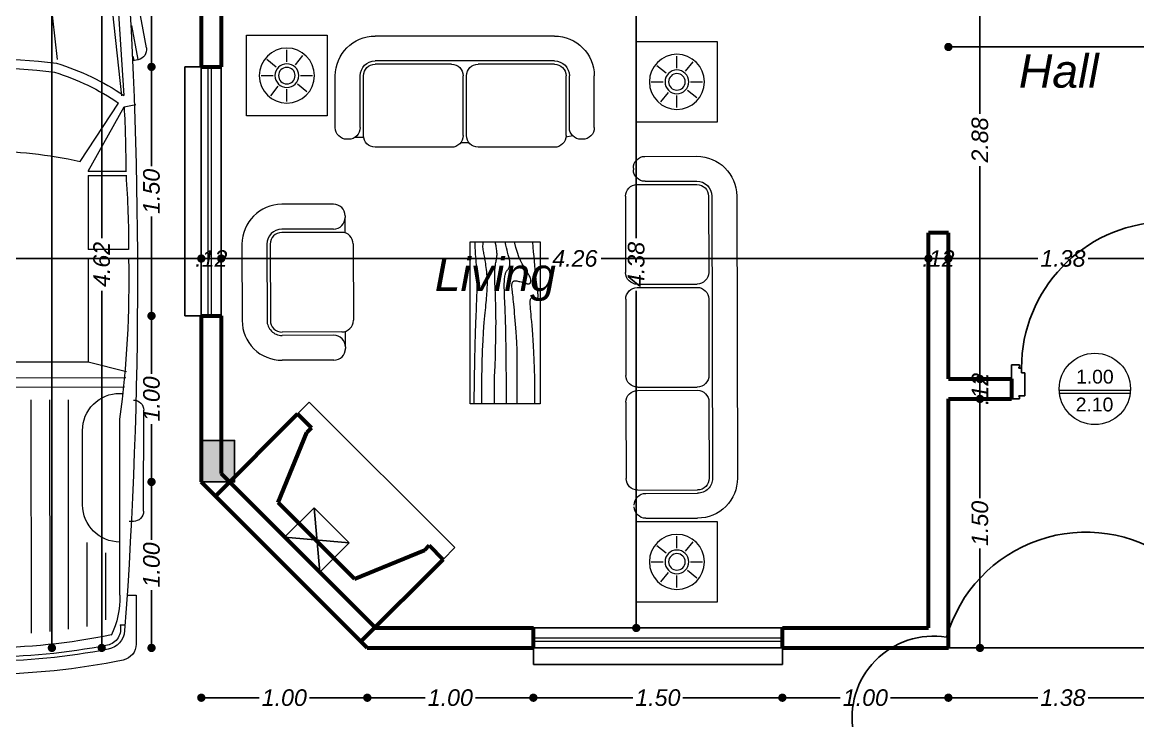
# Model space of a CAD drawing. Header units: metres. Extents: x 539 to 782, y 164 to 633.
# Drawn here: x 667.21 to 673.93, y 225.9 to 230.11 of the extents above; entities that cross this region are included whole.
import ezdxf
from ezdxf.enums import TextEntityAlignment as Align

# ---------------------------------------------------------------- set-up
doc = ezdxf.new("R2010")
doc.units = ezdxf.units.M
doc.header["$PDMODE"] = 35
for name, color, linetype, lineweight in [('01', 1, 'Continuous', 9), ('03', 3, 'Continuous', 30), ('auxiliares', 251, 'Continuous', 20), ('cota', 1, 'Continuous', 15), ('Mobiliario', 42, 'Continuous', 9), ('MURO', 4, 'Continuous', 60), ('Textura de Pisos', 252, 'Continuous', 13), ('ventanas', 2, 'Continuous', 25), ('vidrio', 131, 'Continuous', 15)]:
    doc.layers.add(name, color=color, linetype=linetype, lineweight=lineweight)
for name, color, linetype in [('AREAS', 2, 'Continuous'), ('COLUMNAS', 6, 'Continuous'), ('proyeccion muros', 1, 'Continuous'), ('PUERTAS', 16, 'Continuous'), ('TEXTO', 134, 'Continuous')]:
    doc.layers.add(name, color=color, linetype=linetype)
doc.styles.add('ARIAL', font='ariali.ttf')
doc.styles.add('STYLE1', font='ariali.ttf')
doc.styles.add('texto', font='arial.ttf')
doc.dimstyles.new('C_50', dxfattribs={"dimscale": 0.5, "dimtxt": 0.2, "dimasz": 0.1, "dimexe": 0.1, "dimexo": 0.1, "dimgap": 0.05, "dimtad": 0, "dimzin": 4, "dimdsep": 46, "dimtxsty": 'ARIAL', "dimblk": 'DOT', "dimcen": 0.09, "dimse1": 1, "dimse2": 1, "dimclrd": 1, "dimclre": 1, "dimclrt": 2, "dimadec": 0, "dimazin": 0, "dimtfac": 1, "dimtix": 1, "dimtmove": 2, "dimatfit": 3, "dimfxl": 1, "dimtolj": 1, "dimtzin": 0, "dimarcsym": 0})

# ---------------------------------------------------------------- blocks, each defined once
blk = doc.blocks.new('A$C37B172D0')
for p, q in [((0.0481, 0.8793), (0.0481, 0.8745)), ((0.1179, 0.94), (0.43, 0.94)), ((0.0479, 0.86), (0.0479, 0.87)), ((0.0481, 0.8555), (0.0481, 0.7665)), ((0.07, 0.77), (0.43, 0.77)), ((0.1179, 0.79), (0.43, 0.79)), ((0, 0.24), (0, 0.7)), ((0.5, 0.24), (0.5, 0.7)), ((0.52, 0.24), (0.52, 0.7)), ((0.67, 0.24), (0.67, 0.7)), ((0.048, 0.1735), (0.048, 0.0836)), ((0.07, 0.17), (0.43, 0.17)), ((0.1179, 0.15), (0.43, 0.15)), ((0.0479, 0.07), (0.0479, 0.08)), ((0.1179, 0), (0.43, 0))]:
    blk.add_line(p, q)
for centre, radius, start, end in [((0.1179, 0.87), 0.07, 90, 180), ((0.43, 0.7), 0.24, 360, 90), ((0.1179, 0.86), 0.07, 180, 270), ((0.07, 0.7), 0.07, 90, 180), ((0.43, 0.7), 0.09, 360, 90), ((0.43, 0.7), 0.07, 360, 90), ((0.07, 0.24), 0.07, 180, 270), ((0.43, 0.24), 0.24, 270, 360), ((0.43, 0.24), 0.07, 270, 360), ((0.43, 0.24), 0.09, 270, 360), ((0.1179, 0.08), 0.07, 90, 180), ((0.1179, 0.07), 0.07, 180, 270)]:
    blk.add_arc(centre, radius, start, end)
blk = doc.blocks.new('A$C64280930')
for p, q in [((0.1215, 0.3032), (0.1595, 0.2559)), ((0.2026, 0.271), (0.2027, 0.3317)), ((0.256, 0.2454), (0.3033, 0.2833)), ((0.0733, 0.2025), (0.134, 0.2025)), ((0.271, 0.2025), (0.3317, 0.2025)), ((0.1017, 0.1217), (0.149, 0.1596)), ((0.2023, 0.0733), (0.2024, 0.134)), ((0.2455, 0.1491), (0.2835, 0.1018))]:
    blk.add_line(p, q)
blk.add_lwpolyline([(0, 0.405), (0, 0), (0.405, 0), (0.405, 0.405)], close=True)
for radius in [0.1382, 0.0595, 0.0415]:
    blk.add_circle((0.2025, 0.2025), radius)
blk = doc.blocks.new('A$C2C9B10F6')
for p, q in [((0.07, 0.6221), (0.08, 0.6221)), ((0.24, 0.67), (0.7, 0.67)), ((0.86, 0.67), (1.32, 0.67)), ((1.48, 0.67), (1.94, 0.67)), ((0, 0.5521), (0, 0.24)), ((0.15, 0.5521), (0.15, 0.24)), ((0.17, 0.6), (0.17, 0.24)), ((0.77, 0.6), (0.77, 0.24)), ((0.79, 0.6), (0.79, 0.24)), ((1.39, 0.6), (1.39, 0.24)), ((1.41, 0.6), (1.41, 0.24)), ((2.01, 0.6), (2.01, 0.24)), ((2.03, 0.5521), (2.03, 0.24)), ((2.18, 0.5521), (2.18, 0.24)), ((0.24, 0.17), (0.7, 0.17)), ((0.24, 0.15), (1.94, 0.15)), ((0.86, 0.17), (1.32, 0.17)), ((1.48, 0.17), (1.94, 0.17)), ((0.24, 0), (1.94, 0))]:
    blk.add_line(p, q)
for centre, radius, start, end in [((0.07, 0.5521), 0.07, 90, 180), ((0.08, 0.5521), 0.07, 0, 90), ((0.24, 0.6), 0.07, 90, 180), ((0.7, 0.6), 0.07, 0, 90), ((0.86, 0.6), 0.07, 90, 180), ((1.32, 0.6), 0.07, 0, 90), ((1.48, 0.6), 0.07, 90, 180), ((1.94, 0.6), 0.07, 0, 90), ((2.1, 0.5521), 0.07, 90, 180), ((2.11, 0.5521), 0.07, 0, 90), ((0.24, 0.24), 0.24, 180, 270), ((0.24, 0.24), 0.09, 180, 270), ((0.24, 0.24), 0.07, 180, 270), ((0.7, 0.24), 0.07, 270, 0), ((0.86, 0.24), 0.07, 180, 270), ((1.32, 0.24), 0.07, 270, 0), ((1.48, 0.24), 0.07, 180, 270), ((1.94, 0.24), 0.24, 270, 0), ((1.94, 0.24), 0.09, 270, 0), ((1.94, 0.24), 0.07, 270, 0)]:
    blk.add_arc(centre, radius, start, end)
blk = doc.blocks.new('A$C23F449F7')
for p, q in [((0.5515, 1.5614), (0.2394, 1.5614)), ((0.6215, 1.4814), (0.6215, 1.4914)), ((0.5515, 1.4114), (0.2394, 1.4114)), ((0.6088, 1.4412), (0.6089, 1.3907)), ((0.5994, 1.3914), (0.2394, 1.3914)), ((-0.0006, 0.2414), (-0.0006, 1.3214)), ((0.1494, 0.2414), (0.1494, 1.3214)), ((0.1694, 0.8614), (0.1694, 1.3214)), ((0.6694, 0.8614), (0.6694, 1.3214)), ((0.5994, 0.7914), (0.2394, 0.7914)), ((0.5994, 0.7714), (0.2394, 0.7714)), ((0.6416, 0.8055), (0.6417, 0.7572)), ((0.1694, 0.2414), (0.1694, 0.7014)), ((0.6694, 0.2414), (0.6694, 0.7014)), ((0.5994, 0.1714), (0.2394, 0.1714)), ((0.5515, 0.1514), (0.2394, 0.1514)), ((0.601, 0.1309), (0.6081, 0.1719)), ((0.6215, 0.0714), (0.6215, 0.0814)), ((0.5515, 0.0014), (0.2394, 0.0014))]:
    blk.add_line(p, q)
for centre, radius, start, end in [((0.2394, 1.3214), 0.24, 90, 180), ((0.5515, 1.4914), 0.07, 0, 90), ((0.5515, 1.4814), 0.07, 270, 0), ((0.2394, 1.3214), 0.09, 90, 180), ((0.2394, 1.3214), 0.07, 90, 180), ((0.5994, 1.3214), 0.07, 0, 90), ((0.2394, 0.8614), 0.07, 180, 270), ((0.5994, 0.8614), 0.07, 270, 0), ((0.2394, 0.7014), 0.07, 90, 180), ((0.5994, 0.7014), 0.07, 0, 90), ((0.2394, 0.2414), 0.24, 180, 270), ((0.2394, 0.2414), 0.09, 180, 270), ((0.2394, 0.2414), 0.07, 180, 270), ((0.5994, 0.2414), 0.07, 270, 0), ((0.5515, 0.0814), 0.07, 0, 90), ((0.5515, 0.0714), 0.07, 270, 0)]:
    blk.add_arc(centre, radius, start, end)
blk = doc.blocks.new('Mesa estar')
blk.add_lwpolyline([(685.0073, 326.6534), (685.0073, 325.6787), (684.5846, 325.6787), (684.5846, 326.6534)], close=True)
for points in [[(684.6171, 326.6534), (684.6173, 326.5005), (684.6186, 326.4412), (684.6202, 326.3894), (684.6222, 326.3443), (684.6243, 326.3046), (684.6267, 326.2694), (684.6291, 326.2376), (684.6315, 326.2084), (684.6338, 326.1815), (684.6361, 326.1568), (684.6382, 326.1345), (684.6401, 326.1144), (684.6418, 326.0965), (684.6431, 326.0808), (684.6441, 326.0673), (684.6447, 326.0558), (684.645, 326.0462), (684.6448, 326.0384), (684.6444, 326.0321), (684.6436, 326.027), (684.6426, 326.0231), (684.6413, 326.0201), (684.6398, 326.0178), (684.6381, 326.016), (684.6362, 326.0147), (684.6342, 326.0139), (684.6322, 326.0134), (684.63, 326.0133), (684.6279, 326.0134), (684.6258, 326.0139), (684.6237, 326.0146), (684.6217, 326.0155), (684.6198, 326.0165), (684.618, 326.0176), (684.6163, 326.0188), (684.6146, 326.0198), (684.613, 326.0208), (684.6113, 326.0216), (684.6097, 326.0221), (684.6081, 326.0224), (684.6065, 326.0223), (684.605, 326.022), (684.6035, 326.0213), (684.6022, 326.0204), (684.601, 326.0191), (684.5999, 326.0175), (684.599, 326.0157), (684.5983, 326.0135), (684.5978, 326.0109), (684.5975, 326.0079), (684.5974, 326.0044), (684.5975, 326.0002), (684.5978, 325.9954), (684.5983, 325.9898), (684.599, 325.9834), (684.5999, 325.9761), (684.601, 325.9677), (684.6022, 325.9581), (684.6037, 325.9471), (684.6053, 325.9345), (684.607, 325.9203), (684.6088, 325.9042), (684.6108, 325.8862), (684.6129, 325.866), (684.615, 325.8438), (684.6172, 325.8198), (684.6195, 325.7941), (684.6219, 325.767), (684.6242, 325.7386), (684.6267, 325.7091), (684.6291, 325.6787)], [(684.7243, 326.6534), (684.724, 326.54), (684.7232, 326.4536), (684.7233, 326.384), (684.7241, 326.3287), (684.7254, 326.285), (684.7272, 326.2502), (684.7291, 326.2217), (684.7312, 326.1968), (684.7331, 326.1733), (684.735, 326.1508), (684.7368, 326.1293), (684.7386, 326.1088), (684.7403, 326.0895), (684.7419, 326.0712), (684.7435, 326.0542), (684.7451, 326.0382), (684.7468, 326.0235), (684.7483, 326.01), (684.7498, 325.9976), (684.7512, 325.9862), (684.7524, 325.976), (684.7535, 325.9667), (684.7543, 325.9585), (684.7548, 325.9512), (684.7551, 325.9448), (684.755, 325.9392), (684.7547, 325.9344), (684.7541, 325.9302), (684.7533, 325.9267), (684.7523, 325.9237), (684.751, 325.9211), (684.7494, 325.9189), (684.7477, 325.9171), (684.7457, 325.9155), (684.7434, 325.9143), (684.7407, 325.9134), (684.7376, 325.9129), (684.7339, 325.9127), (684.7296, 325.913), (684.7247, 325.9136), (684.7192, 325.9146), (684.7131, 325.9159), (684.7066, 325.9175), (684.7, 325.9192), (684.6934, 325.9211), (684.6869, 325.9229), (684.6808, 325.9248), (684.6753, 325.9265), (684.6704, 325.928), (684.6661, 325.9292), (684.6624, 325.9302), (684.6592, 325.9309), (684.6563, 325.9312), (684.6538, 325.9311), (684.6516, 325.9306), (684.6495, 325.9297), (684.6475, 325.9282), (684.6457, 325.9263), (684.6441, 325.924), (684.6428, 325.9212), (684.6417, 325.9181), (684.641, 325.9147), (684.6407, 325.911), (684.6409, 325.9071), (684.6416, 325.903), (684.6428, 325.8984), (684.6448, 325.8933), (684.6475, 325.8874), (684.651, 325.8806), (684.6556, 325.8727), (684.6611, 325.8635), (684.6678, 325.8528), (684.6756, 325.8405), (684.6843, 325.8261), (684.6936, 325.8094), (684.7032, 325.79), (684.7129, 325.7675), (684.7222, 325.7417), (684.7309, 325.7122), (684.7387, 325.6787)], [(684.7872, 326.6534), (684.7876, 326.4909), (684.7888, 326.4301), (684.7896, 326.3785), (684.7902, 326.3348), (684.7906, 326.2976), (684.791, 326.2655), (684.7914, 326.2371), (684.7918, 326.2112), (684.7924, 326.1873), (684.793, 326.1652), (684.7936, 326.1445), (684.7944, 326.125), (684.7951, 326.1063), (684.7959, 326.0883), (684.7967, 326.0705), (684.7975, 326.0528), (684.7983, 326.0352), (684.799, 326.018), (684.7997, 326.0012), (684.8002, 325.985), (684.8007, 325.9695), (684.8009, 325.955), (684.801, 325.9415), (684.8009, 325.9292), (684.8006, 325.918), (684.8001, 325.908), (684.7994, 325.8989), (684.7985, 325.8908), (684.7974, 325.8836), (684.7961, 325.8772), (684.7946, 325.8716), (684.7929, 325.8667), (684.791, 325.8624), (684.789, 325.8586), (684.7869, 325.8553), (684.7848, 325.8522), (684.7827, 325.8493), (684.7805, 325.8465), (684.7785, 325.8437), (684.7765, 325.8408), (684.7747, 325.8378), (684.773, 325.8346), (684.7715, 325.8312), (684.7702, 325.8275), (684.7691, 325.8236), (684.7683, 325.8193), (684.7677, 325.8147), (684.7675, 325.8097), (684.7675, 325.8043), (684.7678, 325.7986), (684.7684, 325.7928), (684.7692, 325.7867), (684.7703, 325.7806), (684.7716, 325.7745), (684.7731, 325.7683), (684.7748, 325.7622), (684.7768, 325.7556), (684.7791, 325.7481), (684.7817, 325.7392), (684.7847, 325.7283), (684.7882, 325.7149), (684.7922, 325.6986), (684.7967, 325.6787)], [(684.8606, 326.6534), (684.8597, 326.4903), (684.8569, 326.4257), (684.8547, 326.3685), (684.8531, 326.318), (684.852, 326.2731), (684.8514, 326.2328), (684.851, 326.1962), (684.8509, 326.1625), (684.8511, 326.1313), (684.8514, 326.1023), (684.8519, 326.0755), (684.8525, 326.0505), (684.8532, 326.0271), (684.854, 326.0052), (684.8548, 325.9845), (684.8556, 325.9649), (684.8563, 325.9462), (684.857, 325.9286), (684.8576, 325.9121), (684.858, 325.8966), (684.8583, 325.8822), (684.8583, 325.8688), (684.858, 325.8566), (684.8575, 325.8454), (684.8567, 325.8353), (684.8557, 325.8261), (684.8545, 325.8177), (684.8533, 325.81), (684.852, 325.8029), (684.8507, 325.7964), (684.8494, 325.7902), (684.8483, 325.7844), (684.8472, 325.7788), (684.8463, 325.7734), (684.8456, 325.7679), (684.8451, 325.7624), (684.8449, 325.7566), (684.8449, 325.7505), (684.8451, 325.744), (684.8456, 325.737), (684.8464, 325.7297), (684.8474, 325.7224), (684.8485, 325.7152), (684.8496, 325.7083), (684.8507, 325.702), (684.8517, 325.6966), (684.8526, 325.6921), (684.8533, 325.6889), (684.8539, 325.6866), (684.8543, 325.6851), (684.8545, 325.684), (684.8547, 325.6831), (684.8547, 325.6821), (684.8548, 325.6807), (684.8548, 325.6787)], [(684.9367, 326.6534), (684.9362, 326.5169), (684.9338, 326.4137), (684.9314, 326.333), (684.9291, 326.2712), (684.9268, 326.2248), (684.9246, 326.1903), (684.9224, 326.1643), (684.9203, 326.143), (684.9184, 326.1237), (684.9165, 326.1057), (684.9148, 326.0887), (684.9131, 326.0727), (684.9115, 326.0575), (684.9101, 326.0431), (684.9087, 326.0291), (684.9074, 326.0157), (684.9063, 326.0025), (684.9053, 325.9896), (684.9044, 325.9768), (684.9037, 325.9641), (684.9032, 325.9514), (684.9029, 325.9386), (684.9029, 325.9256), (684.9031, 325.9125), (684.9037, 325.8991), (684.9045, 325.8855), (684.9055, 325.8719), (684.9068, 325.8585), (684.9082, 325.8454), (684.9096, 325.8328), (684.9112, 325.8208), (684.9128, 325.8096), (684.9144, 325.7992), (684.916, 325.7897), (684.9176, 325.7808), (684.9192, 325.7724), (684.9208, 325.7644), (684.9223, 325.7567), (684.9237, 325.749), (684.9252, 325.7413), (684.9265, 325.7335), (684.9278, 325.7255), (684.9287, 325.7175), (684.9293, 325.7095), (684.9294, 325.7016), (684.9289, 325.6937), (684.9277, 325.6861), (684.9257, 325.6787)], [(684.9818, 326.6534), (684.9813, 326.5068), (684.979, 326.3929), (684.9767, 326.301), (684.9745, 326.2277), (684.9725, 326.17), (684.9706, 326.1244), (684.969, 326.0876), (684.9676, 326.0565), (684.9666, 326.0282), (684.9658, 326.0021), (684.9653, 325.978), (684.9649, 325.9557), (684.9648, 325.9352), (684.9649, 325.9162), (684.9651, 325.8987), (684.9655, 325.8824), (684.9659, 325.8672), (684.9665, 325.8529), (684.9671, 325.8395), (684.9678, 325.8266), (684.9686, 325.8142), (684.9695, 325.8021), (684.9704, 325.7901), (684.9714, 325.778), (684.9724, 325.7658), (684.9735, 325.7534), (684.9744, 325.7409), (684.9754, 325.7283), (684.9761, 325.7158), (684.9768, 325.7033), (684.9772, 325.6909), (684.9773, 325.6787)]]:
    blk.add_lwpolyline(points)
blk = doc.blocks.new('p 4')
for p, q in [((-0.0782, 0.852), (-0.0484, 0.852)), ((-0.0782, 0.1485), (-0.0782, 0.852)), ((-0.0484, 0.1485), (-0.0484, 0.852)), ((-0.8003, 0.1641), (-0.7612, 0.1641)), ((-0.8003, 0.1641), (-0.8003, 0)), ((-0.7612, 0.1524), (-0.7612, 0.1641)), ((-0.0391, 0.1524), (-0.0391, 0.1641)), ((0, 0.1641), (-0.0391, 0.1641)), ((0, 0.1641), (0, 0)), ((-0.7651, 0.1524), (-0.7612, 0.1524)), ((-0.7651, 0.1485), (-0.7651, 0.1524)), ((-0.7651, 0.1485), (-0.7519, 0.1485)), ((-0.7519, 0.1251), (-0.7519, 0.1485)), ((-0.7519, 0.1251), (-0.7363, 0.1251)), ((-0.7363, 0.1251), (-0.7363, 0.0156)), ((-0.0782, 0.1485), (-0.0484, 0.1485)), ((-0.0484, 0.1251), (-0.064, 0.1251)), ((-0.064, 0.1251), (-0.064, 0.0156)), ((-0.0352, 0.1485), (-0.0484, 0.1485)), ((-0.0484, 0.1251), (-0.0484, 0.1485)), ((-0.0352, 0.1524), (-0.0391, 0.1524)), ((-0.0352, 0.1485), (-0.0352, 0.1524)), ((-0.7651, 0.0156), (-0.7651, 0.0117)), ((-0.7651, 0.0156), (-0.7363, 0.0156)), ((-0.7651, 0.0117), (-0.7612, 0.0117)), ((-0.7612, 0.0117), (-0.7612, 0)), ((-0.0352, 0.0156), (-0.064, 0.0156)), ((-0.0391, 0.0117), (-0.0391, 0)), ((-0.0352, 0.0117), (-0.0391, 0.0117)), ((0, 0), (-0.0391, 0)), ((-0.0352, 0.0156), (-0.0352, 0.0117)), ((-0.8003, 0), (-0.7612, 0))]:
    blk.add_line(p, q)
blk.add_arc((-0.0472, 0.148), 0.7047, 92.5192, 179.9609)
blk = doc.blocks.new('_Dot')
at = {"color": 0, "linetype": 'ByBlock', "lineweight": -2}
blk.add_line((-0.5, 0), (-1, 0), dxfattribs=at)
at = {"color": 0, "linetype": 'ByBlock', "const_width": 0.5}
blk.add_lwpolyline([(-0.25, 0, 1), (0.25, 0, 1)], format="xyb", close=True, dxfattribs=at)
blk = doc.blocks.new('*D240')
at = {"layer": 'cota', "color": 1, "lineweight": -2, "transparency": 16777216}
for p, q in [((668.4623, 228.6865), (670.3837, 228.6865)), ((672.6223, 228.6865), (670.7009, 228.6865))]:
    blk.add_line(p, q, dxfattribs=at)
at = {"layer": 'Defpoints', "color": 0, "transparency": 16777216}
for p in [(668.4123, 228.8408), (672.6723, 228.8408), (672.6723, 228.6865)]:
    blk.add_point(p, dxfattribs=at)
at = {"layer": 'cota', "color": 1, "lineweight": -2, "transparency": 16777216, "xscale": 0.05, "yscale": 0.05, "zscale": 0.05, "rotation": 180}
blk.add_blockref('_Dot', (668.4123, 228.6865), dxfattribs=at)
at = {"layer": 'cota', "color": 1, "lineweight": -2, "transparency": 16777216, "xscale": 0.05, "yscale": 0.05, "zscale": 0.05}
blk.add_blockref('_Dot', (672.6723, 228.6865), dxfattribs=at)
at = {"layer": 'cota', "color": 2, "transparency": 16777216, "insert": (670.5423, 228.6865), "char_height": 0.1, "attachment_point": 5, "style": 'ARIAL'}
blk.add_mtext('\\A1;4.26', dxfattribs=at)
blk = doc.blocks.new('*D241')
at = {"layer": 'cota', "color": 1, "lineweight": -2, "transparency": 16777216}
for p, q in [((672.6223, 228.6865), (672.5723, 228.6865)), ((672.6723, 228.6865), (672.7923, 228.6865)), ((672.8423, 228.6865), (672.8923, 228.6865))]:
    blk.add_line(p, q, dxfattribs=at)
at = {"layer": 'Defpoints', "color": 0, "transparency": 16777216}
for p in [(672.6723, 228.8408), (672.7923, 228.6865), (672.7923, 228.6865)]:
    blk.add_point(p, dxfattribs=at)
at = {"layer": 'cota', "color": 1, "lineweight": -2, "transparency": 16777216, "xscale": 0.05, "yscale": 0.05, "zscale": 0.05}
blk.add_blockref('_Dot', (672.6723, 228.6865), dxfattribs=at)
at = {"layer": 'cota', "color": 1, "lineweight": -2, "transparency": 16777216, "xscale": 0.05, "yscale": 0.05, "zscale": 0.05, "rotation": 180}
blk.add_blockref('_Dot', (672.7923, 228.6865), dxfattribs=at)
at = {"layer": 'cota', "color": 2, "transparency": 16777216, "insert": (672.7323, 228.6865), "char_height": 0.1, "attachment_point": 5, "style": 'ARIAL'}
blk.add_mtext('\\A1;.12', dxfattribs=at)
blk = doc.blocks.new('*D242')
at = {"layer": 'cota', "color": 1, "lineweight": -2, "transparency": 16777216}
for p, q in [((672.8423, 228.6865), (673.3311, 228.6865)), ((674.1223, 228.6865), (673.6335, 228.6865))]:
    blk.add_line(p, q, dxfattribs=at)
at = {"layer": 'Defpoints', "color": 0, "transparency": 16777216}
for p in [(672.7923, 228.6865), (674.1723, 228.6865), (674.1723, 228.6865)]:
    blk.add_point(p, dxfattribs=at)
at = {"layer": 'cota', "color": 1, "lineweight": -2, "transparency": 16777216, "xscale": 0.05, "yscale": 0.05, "zscale": 0.05, "rotation": 180}
blk.add_blockref('_Dot', (672.7923, 228.6865), dxfattribs=at)
at = {"layer": 'cota', "color": 1, "lineweight": -2, "transparency": 16777216, "xscale": 0.05, "yscale": 0.05, "zscale": 0.05}
blk.add_blockref('_Dot', (674.1723, 228.6865), dxfattribs=at)
at = {"layer": 'cota', "color": 2, "transparency": 16777216, "insert": (673.4823, 228.6865), "char_height": 0.1, "attachment_point": 5, "style": 'ARIAL'}
blk.add_mtext('\\A1;1.38', dxfattribs=at)
blk = doc.blocks.new('*D246')
at = {"layer": 'cota', "color": 1, "lineweight": -2, "transparency": 16777216}
for p, q in [((670.912, 230.7908), (670.912, 228.8091)), ((670.912, 226.5108), (670.912, 228.4924))]:
    blk.add_line(p, q, dxfattribs=at)
at = {"layer": 'Defpoints', "color": 0, "transparency": 16777216}
for p in [(669.7923, 230.8408), (670.912, 230.8408), (669.7923, 226.4608)]:
    blk.add_point(p, dxfattribs=at)
at = {"layer": 'cota', "color": 1, "lineweight": -2, "transparency": 16777216, "xscale": 0.05, "yscale": 0.05, "zscale": 0.05}
for p, rotation in [((670.912, 230.8408), 90), ((670.912, 226.4608), 270)]:
    blk.add_blockref('_Dot', p, dxfattribs=dict(at, rotation=rotation))
at = {"layer": 'cota', "color": 2, "transparency": 16777216, "insert": (670.912, 228.6508), "char_height": 0.1, "attachment_point": 5, "rotation": 90, "style": 'ARIAL'}
blk.add_mtext('\\A1;4.38', dxfattribs=at)
blk = doc.blocks.new('*D252')
at = {"layer": 'cota', "color": 1, "lineweight": -2, "transparency": 16777216}
for p, q in [((672.9823, 227.7908), (672.9823, 227.242)), ((672.9823, 226.3908), (672.9823, 226.9395))]:
    blk.add_line(p, q, dxfattribs=at)
at = {"layer": 'Defpoints', "color": 0, "transparency": 16777216}
for p in [(672.7923, 227.8408), (672.9823, 227.8408), (672.7923, 226.3408)]:
    blk.add_point(p, dxfattribs=at)
at = {"layer": 'cota', "color": 1, "lineweight": -2, "transparency": 16777216, "xscale": 0.05, "yscale": 0.05, "zscale": 0.05}
for p, rotation in [((672.9823, 227.8408), 90), ((672.9823, 226.3408), 270)]:
    blk.add_blockref('_Dot', p, dxfattribs=dict(at, rotation=rotation))
at = {"layer": 'cota', "color": 2, "transparency": 16777216, "insert": (672.9823, 227.0908), "char_height": 0.1, "attachment_point": 5, "rotation": 90, "style": 'ARIAL'}
blk.add_mtext('\\A1;1.50', dxfattribs=at)
blk = doc.blocks.new('*D253')
at = {"layer": 'cota', "color": 1, "lineweight": -2, "transparency": 16777216}
for p, q in [((672.9823, 228.0108), (672.9823, 228.0608)), ((672.9823, 227.8408), (672.9823, 227.9608)), ((672.9823, 227.7908), (672.9823, 227.7408))]:
    blk.add_line(p, q, dxfattribs=at)
at = {"layer": 'Defpoints', "color": 0, "transparency": 16777216}
for p in [(672.9823, 227.9608), (672.9823, 227.9608), (672.7923, 227.8408)]:
    blk.add_point(p, dxfattribs=at)
at = {"layer": 'cota', "color": 1, "lineweight": -2, "transparency": 16777216, "xscale": 0.05, "yscale": 0.05, "zscale": 0.05}
for p, rotation in [((672.9823, 227.9608), 270), ((672.9823, 227.8408), 90)]:
    blk.add_blockref('_Dot', p, dxfattribs=dict(at, rotation=rotation))
at = {"layer": 'cota', "color": 2, "transparency": 16777216, "insert": (672.9823, 227.9008), "char_height": 0.1, "attachment_point": 5, "rotation": 90, "style": 'ARIAL'}
blk.add_mtext('\\A1;.12', dxfattribs=at)
blk = doc.blocks.new('*D254')
at = {"layer": 'cota', "color": 1, "lineweight": -2, "transparency": 16777216}
for p, q in [((672.9823, 230.7908), (672.9823, 229.5582)), ((672.9823, 228.0108), (672.9823, 229.2433))]:
    blk.add_line(p, q, dxfattribs=at)
at = {"layer": 'Defpoints', "color": 0, "transparency": 16777216}
for p in [(672.9823, 230.8408), (672.9823, 230.8408), (672.9823, 227.9608)]:
    blk.add_point(p, dxfattribs=at)
at = {"layer": 'cota', "color": 1, "lineweight": -2, "transparency": 16777216, "xscale": 0.05, "yscale": 0.05, "zscale": 0.05}
for p, rotation in [((672.9823, 230.8408), 90), ((672.9823, 227.9608), 270)]:
    blk.add_blockref('_Dot', p, dxfattribs=dict(at, rotation=rotation))
at = {"layer": 'cota', "color": 2, "transparency": 16777216, "insert": (672.9823, 229.4008), "char_height": 0.1, "attachment_point": 5, "rotation": 90, "style": 'ARIAL'}
blk.add_mtext('\\A1;2.88', dxfattribs=at)
blk = doc.blocks.new('*D255')
at = {"layer": 'cota', "color": 1, "lineweight": -2, "transparency": 16777216}
for p, q in [((672.8423, 229.9608), (674.1833, 229.9608)), ((675.8398, 229.9608), (674.4988, 229.9608))]:
    blk.add_line(p, q, dxfattribs=at)
at = {"layer": 'Defpoints', "color": 0, "transparency": 16777216}
for p in [(672.7923, 230.3408), (675.8898, 230.3408), (675.8898, 229.9608)]:
    blk.add_point(p, dxfattribs=at)
at = {"layer": 'cota', "color": 1, "lineweight": -2, "transparency": 16777216, "xscale": 0.05, "yscale": 0.05, "zscale": 0.05, "rotation": 180}
blk.add_blockref('_Dot', (672.7923, 229.9608), dxfattribs=at)
at = {"layer": 'cota', "color": 1, "lineweight": -2, "transparency": 16777216, "xscale": 0.05, "yscale": 0.05, "zscale": 0.05}
blk.add_blockref('_Dot', (675.8898, 229.9608), dxfattribs=at)
at = {"layer": 'cota', "color": 2, "transparency": 16777216, "insert": (674.341, 229.9608), "char_height": 0.1, "attachment_point": 5, "style": 'ARIAL'}
blk.add_mtext('\\A1;3.10', dxfattribs=at)
blk = doc.blocks.new('*D712')
at = {"layer": 'cota', "color": 1, "lineweight": -2, "transparency": 16777216}
for p, q in [((667.9923, 227.2908), (667.9923, 226.992)), ((667.9923, 226.3908), (667.9923, 226.6895))]:
    blk.add_line(p, q, dxfattribs=at)
at = {"layer": 'Defpoints', "color": 0, "transparency": 16777216}
for p in [(667.9923, 227.3408), (668.2923, 227.3408), (669.2923, 226.3408)]:
    blk.add_point(p, dxfattribs=at)
at = {"layer": 'cota', "color": 1, "lineweight": -2, "transparency": 16777216, "xscale": 0.05, "yscale": 0.05, "zscale": 0.05}
for p, rotation in [((667.9923, 227.3408), 90), ((667.9923, 226.3408), 270)]:
    blk.add_blockref('_Dot', p, dxfattribs=dict(at, rotation=rotation))
at = {"layer": 'cota', "color": 2, "transparency": 16777216, "insert": (667.9923, 226.8408), "char_height": 0.1, "attachment_point": 5, "rotation": 90, "style": 'ARIAL'}
blk.add_mtext('\\A1;1.00', dxfattribs=at)
blk = doc.blocks.new('*D713')
at = {"layer": 'cota', "color": 1, "lineweight": -2, "transparency": 16777216}
for p, q in [((667.9923, 228.2908), (667.9923, 227.992)), ((667.9923, 227.3908), (667.9923, 227.6895))]:
    blk.add_line(p, q, dxfattribs=at)
at = {"layer": 'Defpoints', "color": 0, "transparency": 16777216}
for p in [(667.9923, 228.3408), (668.2923, 228.3408), (668.2923, 227.3408)]:
    blk.add_point(p, dxfattribs=at)
at = {"layer": 'cota', "color": 1, "lineweight": -2, "transparency": 16777216, "xscale": 0.05, "yscale": 0.05, "zscale": 0.05}
for p, rotation in [((667.9923, 228.3408), 90), ((667.9923, 227.3408), 270)]:
    blk.add_blockref('_Dot', p, dxfattribs=dict(at, rotation=rotation))
at = {"layer": 'cota', "color": 2, "transparency": 16777216, "insert": (667.9923, 227.8408), "char_height": 0.1, "attachment_point": 5, "rotation": 90, "style": 'ARIAL'}
blk.add_mtext('\\A1;1.00', dxfattribs=at)
blk = doc.blocks.new('*D714')
at = {"layer": 'cota', "color": 1, "lineweight": -2, "transparency": 16777216}
for p, q in [((667.9923, 229.7908), (667.9923, 229.242)), ((667.9923, 228.3908), (667.9923, 228.9395))]:
    blk.add_line(p, q, dxfattribs=at)
at = {"layer": 'Defpoints', "color": 0, "transparency": 16777216}
for p in [(667.9923, 229.8408), (668.2923, 229.8408), (668.2923, 228.3408)]:
    blk.add_point(p, dxfattribs=at)
at = {"layer": 'cota', "color": 1, "lineweight": -2, "transparency": 16777216, "xscale": 0.05, "yscale": 0.05, "zscale": 0.05}
for p, rotation in [((667.9923, 229.8408), 90), ((667.9923, 228.3408), 270)]:
    blk.add_blockref('_Dot', p, dxfattribs=dict(at, rotation=rotation))
at = {"layer": 'cota', "color": 2, "transparency": 16777216, "insert": (667.9923, 229.0908), "char_height": 0.1, "attachment_point": 5, "rotation": 90, "style": 'ARIAL'}
blk.add_mtext('\\A1;1.50', dxfattribs=at)
blk = doc.blocks.new('*D715')
at = {"layer": 'cota', "color": 1, "lineweight": -2, "transparency": 16777216}
for p, q in [((667.9923, 230.9108), (667.9923, 230.5518)), ((667.9923, 229.8908), (667.9923, 230.2497))]:
    blk.add_line(p, q, dxfattribs=at)
at = {"layer": 'Defpoints', "color": 0, "transparency": 16777216}
for p in [(667.9923, 230.9608), (668.2923, 230.9608), (668.2923, 229.8408)]:
    blk.add_point(p, dxfattribs=at)
at = {"layer": 'cota', "color": 1, "lineweight": -2, "transparency": 16777216, "xscale": 0.05, "yscale": 0.05, "zscale": 0.05}
for p, rotation in [((667.9923, 230.9608), 90), ((667.9923, 229.8408), 270)]:
    blk.add_blockref('_Dot', p, dxfattribs=dict(at, rotation=rotation))
at = {"layer": 'cota', "color": 2, "transparency": 16777216, "insert": (667.9923, 230.4008), "char_height": 0.1, "attachment_point": 5, "rotation": 90, "style": 'ARIAL'}
blk.add_mtext('\\A1;1.12', dxfattribs=at)
blk = doc.blocks.new('*D721')
at = {"layer": 'cota', "color": 1, "lineweight": -2, "transparency": 16777216}
for p, q in [((667.6923, 230.9108), (667.6923, 228.8089)), ((667.6923, 226.3908), (667.6923, 228.4926))]:
    blk.add_line(p, q, dxfattribs=at)
at = {"layer": 'Defpoints', "color": 0, "transparency": 16777216}
for p in [(669.6723, 230.9608), (667.6923, 226.3408), (669.2923, 226.3408)]:
    blk.add_point(p, dxfattribs=at)
at = {"layer": 'cota', "color": 1, "lineweight": -2, "transparency": 16777216, "xscale": 0.05, "yscale": 0.05, "zscale": 0.05}
for p, rotation in [((667.6923, 230.9608), 90), ((667.6923, 226.3408), 270)]:
    blk.add_blockref('_Dot', p, dxfattribs=dict(at, rotation=rotation))
at = {"layer": 'cota', "color": 2, "transparency": 16777216, "insert": (667.6923, 228.6508), "char_height": 0.1, "attachment_point": 5, "rotation": 90, "style": 'ARIAL'}
blk.add_mtext('\\A1;4.62', dxfattribs=at)
blk = doc.blocks.new('*D722')
at = {"layer": 'cota', "color": 1, "lineweight": -2, "transparency": 16777216}
for p, q in [((667.3923, 239.9108), (667.3923, 233.3406)), ((667.3923, 226.3908), (667.3923, 232.9609))]:
    blk.add_line(p, q, dxfattribs=at)
at = {"layer": 'Defpoints', "color": 0, "transparency": 16777216}
for p in [(667.3923, 239.9608), (669.6723, 239.9608), (669.2923, 226.3408)]:
    blk.add_point(p, dxfattribs=at)
at = {"layer": 'cota', "color": 1, "lineweight": -2, "transparency": 16777216, "xscale": 0.05, "yscale": 0.05, "zscale": 0.05}
for p, rotation in [((667.3923, 239.9608), 90), ((667.3923, 226.3408), 270)]:
    blk.add_blockref('_Dot', p, dxfattribs=dict(at, rotation=rotation))
at = {"layer": 'cota', "color": 2, "transparency": 16777216, "insert": (667.3923, 233.1508), "char_height": 0.1, "attachment_point": 5, "rotation": 90, "style": 'ARIAL'}
blk.add_mtext('\\A1;13.62', dxfattribs=at)
blk = doc.blocks.new('*D723')
at = {"layer": 'cota', "color": 1, "lineweight": -2, "transparency": 16777216}
for p, q in [((668.3423, 226.0408), (668.641, 226.0408)), ((669.2423, 226.0408), (668.9435, 226.0408))]:
    blk.add_line(p, q, dxfattribs=at)
at = {"layer": 'Defpoints', "color": 0, "transparency": 16777216}
for p in [(668.2923, 227.3408), (669.2923, 226.3408), (669.2923, 226.0408)]:
    blk.add_point(p, dxfattribs=at)
at = {"layer": 'cota', "color": 1, "lineweight": -2, "transparency": 16777216, "xscale": 0.05, "yscale": 0.05, "zscale": 0.05, "rotation": 180}
blk.add_blockref('_Dot', (668.2923, 226.0408), dxfattribs=at)
at = {"layer": 'cota', "color": 1, "lineweight": -2, "transparency": 16777216, "xscale": 0.05, "yscale": 0.05, "zscale": 0.05}
blk.add_blockref('_Dot', (669.2923, 226.0408), dxfattribs=at)
at = {"layer": 'cota', "color": 2, "transparency": 16777216, "insert": (668.7923, 226.0408), "char_height": 0.1, "attachment_point": 5, "style": 'ARIAL'}
blk.add_mtext('\\A1;1.00', dxfattribs=at)
blk = doc.blocks.new('*D724')
at = {"layer": 'cota', "color": 1, "lineweight": -2, "transparency": 16777216}
for p, q in [((669.3423, 226.0408), (669.641, 226.0408)), ((670.2423, 226.0408), (669.9435, 226.0408))]:
    blk.add_line(p, q, dxfattribs=at)
at = {"layer": 'Defpoints', "color": 0, "transparency": 16777216}
for p in [(669.2923, 226.3408), (670.2923, 226.3408), (670.2923, 226.0408)]:
    blk.add_point(p, dxfattribs=at)
at = {"layer": 'cota', "color": 1, "lineweight": -2, "transparency": 16777216, "xscale": 0.05, "yscale": 0.05, "zscale": 0.05, "rotation": 180}
blk.add_blockref('_Dot', (669.2923, 226.0408), dxfattribs=at)
at = {"layer": 'cota', "color": 1, "lineweight": -2, "transparency": 16777216, "xscale": 0.05, "yscale": 0.05, "zscale": 0.05}
blk.add_blockref('_Dot', (670.2923, 226.0408), dxfattribs=at)
at = {"layer": 'cota', "color": 2, "transparency": 16777216, "insert": (669.7923, 226.0408), "char_height": 0.1, "attachment_point": 5, "style": 'ARIAL'}
blk.add_mtext('\\A1;1.00', dxfattribs=at)
blk = doc.blocks.new('*D725')
at = {"layer": 'cota', "color": 1, "lineweight": -2, "transparency": 16777216}
for p, q in [((670.3423, 226.0408), (670.891, 226.0408)), ((671.7423, 226.0408), (671.1935, 226.0408))]:
    blk.add_line(p, q, dxfattribs=at)
at = {"layer": 'Defpoints', "color": 0, "transparency": 16777216}
for p in [(670.2923, 226.3408), (671.7923, 226.3408), (671.7923, 226.0408)]:
    blk.add_point(p, dxfattribs=at)
at = {"layer": 'cota', "color": 1, "lineweight": -2, "transparency": 16777216, "xscale": 0.05, "yscale": 0.05, "zscale": 0.05, "rotation": 180}
blk.add_blockref('_Dot', (670.2923, 226.0408), dxfattribs=at)
at = {"layer": 'cota', "color": 1, "lineweight": -2, "transparency": 16777216, "xscale": 0.05, "yscale": 0.05, "zscale": 0.05}
blk.add_blockref('_Dot', (671.7923, 226.0408), dxfattribs=at)
at = {"layer": 'cota', "color": 2, "transparency": 16777216, "insert": (671.0423, 226.0408), "char_height": 0.1, "attachment_point": 5, "style": 'ARIAL'}
blk.add_mtext('\\A1;1.50', dxfattribs=at)
blk = doc.blocks.new('*D726')
at = {"layer": 'cota', "color": 1, "lineweight": -2, "transparency": 16777216}
for p, q in [((671.8423, 226.0408), (672.141, 226.0408)), ((672.7423, 226.0408), (672.4435, 226.0408))]:
    blk.add_line(p, q, dxfattribs=at)
at = {"layer": 'Defpoints', "color": 0, "transparency": 16777216}
for p in [(671.7923, 226.3408), (672.7923, 226.3408), (672.7923, 226.0408)]:
    blk.add_point(p, dxfattribs=at)
at = {"layer": 'cota', "color": 1, "lineweight": -2, "transparency": 16777216, "xscale": 0.05, "yscale": 0.05, "zscale": 0.05, "rotation": 180}
blk.add_blockref('_Dot', (671.7923, 226.0408), dxfattribs=at)
at = {"layer": 'cota', "color": 1, "lineweight": -2, "transparency": 16777216, "xscale": 0.05, "yscale": 0.05, "zscale": 0.05}
blk.add_blockref('_Dot', (672.7923, 226.0408), dxfattribs=at)
at = {"layer": 'cota', "color": 2, "transparency": 16777216, "insert": (672.2923, 226.0408), "char_height": 0.1, "attachment_point": 5, "style": 'ARIAL'}
blk.add_mtext('\\A1;1.00', dxfattribs=at)
blk = doc.blocks.new('*D727')
at = {"layer": 'cota', "color": 1, "lineweight": -2, "transparency": 16777216}
for p, q in [((672.8423, 226.0408), (673.3311, 226.0408)), ((674.1223, 226.0408), (673.6335, 226.0408))]:
    blk.add_line(p, q, dxfattribs=at)
at = {"layer": 'Defpoints', "color": 0, "transparency": 16777216}
for p in [(672.7923, 226.3408), (674.1723, 226.3408), (674.1723, 226.0408)]:
    blk.add_point(p, dxfattribs=at)
at = {"layer": 'cota', "color": 1, "lineweight": -2, "transparency": 16777216, "xscale": 0.05, "yscale": 0.05, "zscale": 0.05, "rotation": 180}
blk.add_blockref('_Dot', (672.7923, 226.0408), dxfattribs=at)
at = {"layer": 'cota', "color": 1, "lineweight": -2, "transparency": 16777216, "xscale": 0.05, "yscale": 0.05, "zscale": 0.05}
blk.add_blockref('_Dot', (674.1723, 226.0408), dxfattribs=at)
at = {"layer": 'cota', "color": 2, "transparency": 16777216, "insert": (673.4823, 226.0408), "char_height": 0.1, "attachment_point": 5, "style": 'ARIAL'}
blk.add_mtext('\\A1;1.38', dxfattribs=at)
blk = doc.blocks.new('*D731')
at = {"layer": 'cota', "color": 1, "lineweight": -2, "transparency": 16777216}
for p, q in [((668.3423, 225.7408), (672.576, 225.7408)), ((677.1223, 225.7408), (672.8886, 225.7408))]:
    blk.add_line(p, q, dxfattribs=at)
at = {"layer": 'Defpoints', "color": 0, "transparency": 16777216}
for p in [(668.2923, 227.3408), (677.1723, 226.3408), (677.1723, 225.7408)]:
    blk.add_point(p, dxfattribs=at)
at = {"layer": 'cota', "color": 1, "lineweight": -2, "transparency": 16777216, "xscale": 0.05, "yscale": 0.05, "zscale": 0.05, "rotation": 180}
blk.add_blockref('_Dot', (668.2923, 225.7408), dxfattribs=at)
at = {"layer": 'cota', "color": 1, "lineweight": -2, "transparency": 16777216, "xscale": 0.05, "yscale": 0.05, "zscale": 0.05}
blk.add_blockref('_Dot', (677.1723, 225.7408), dxfattribs=at)
at = {"layer": 'cota', "color": 2, "transparency": 16777216, "insert": (672.7323, 225.7408), "char_height": 0.1, "attachment_point": 5, "style": 'ARIAL'}
blk.add_mtext('\\A1;8.88', dxfattribs=at)
blk = doc.blocks.new('*D748')
at = {"layer": 'cota', "color": 1, "lineweight": -2, "transparency": 16777216}
for p, q in [((668.2423, 228.6865), (668.1923, 228.6865)), ((668.4123, 228.6865), (668.2923, 228.6865)), ((668.4623, 228.6865), (668.5123, 228.6865))]:
    blk.add_line(p, q, dxfattribs=at)
at = {"layer": 'Defpoints', "color": 0, "transparency": 16777216}
for p in [(668.4123, 228.8408), (668.2923, 228.6865), (668.2923, 228.3408)]:
    blk.add_point(p, dxfattribs=at)
at = {"layer": 'cota', "color": 1, "lineweight": -2, "transparency": 16777216, "xscale": 0.05, "yscale": 0.05, "zscale": 0.05}
blk.add_blockref('_Dot', (668.2923, 228.6865), dxfattribs=at)
at = {"layer": 'cota', "color": 1, "lineweight": -2, "transparency": 16777216, "xscale": 0.05, "yscale": 0.05, "zscale": 0.05, "rotation": 180}
blk.add_blockref('_Dot', (668.4123, 228.6865), dxfattribs=at)
at = {"layer": 'cota', "color": 2, "transparency": 16777216, "insert": (668.3523, 228.6865), "char_height": 0.1, "attachment_point": 5, "style": 'ARIAL'}
blk.add_mtext('\\A1;.12', dxfattribs=at)
blk = doc.blocks.new('*D749')
at = {"layer": 'cota', "color": 1, "lineweight": -2, "transparency": 16777216}
for p, q in [((665.4623, 228.6865), (666.6949, 228.6865)), ((668.2423, 228.6865), (667.0097, 228.6865))]:
    blk.add_line(p, q, dxfattribs=at)
at = {"layer": 'Defpoints', "color": 0, "transparency": 16777216}
for p in [(665.4123, 228.6865), (668.2923, 228.3408), (665.4123, 227.3408)]:
    blk.add_point(p, dxfattribs=at)
at = {"layer": 'cota', "color": 1, "lineweight": -2, "transparency": 16777216, "xscale": 0.05, "yscale": 0.05, "zscale": 0.05, "rotation": 180}
blk.add_blockref('_Dot', (665.4123, 228.6865), dxfattribs=at)
at = {"layer": 'cota', "color": 1, "lineweight": -2, "transparency": 16777216, "xscale": 0.05, "yscale": 0.05, "zscale": 0.05}
blk.add_blockref('_Dot', (668.2923, 228.6865), dxfattribs=at)
at = {"layer": 'cota', "color": 2, "transparency": 16777216, "insert": (666.8523, 228.6865), "char_height": 0.1, "attachment_point": 5, "style": 'ARIAL'}
blk.add_mtext('\\A1;2.88', dxfattribs=at)
blk = doc.blocks.new('CHEVY')
for p, q in [((0.8151, 3.8701), (0.8151, 4.1324)), ((0.25, 2.8176), (0.25, 4.0737)), ((0.35, 2.8176), (0.35, 4.0646)), ((0.45, 2.8176), (0.45, 4.0525)), ((0.55, 3.5859), (0.55, 4.0374)), ((0.65, 3.6414), (0.65, 4.0022)), ((0.7661, 3.8701), (0.8151, 3.8701)), ((0.8006, 3.4727), (0.7772, 3.4726)), ((0.8557, 3.4178), (0.8571, 2.8747)), ((0.5585, 2.6141), (0.7641, 2.6668)), ((0.5585, 2.6155), (-0.553, 2.6155)), ((0.5585, 2.059), (0.5585, 2.6141)), ((0.7758, 2.059), (0.5585, 2.059)), ((0.7761, 2.009), (0.5585, 2.009)), ((0.5585, 1.611), (0.5585, 2.009)), ((0.7404, 1.1823), (0.6451, 0.2952)), ((0.2962, 0.1452), (0.393, 0.9868)), ((0.8281, 0.9885), (0.7954, 0.8053)), ((0.7984, 0.9938), (0.8281, 0.9885)), ((0.8065, 0.9924), (0.8025, 0.9701)), ((0.8726, 0.9247), (0.7771, 0.39))]:
    blk.add_line(p, q)
for points in [[(0.7283, 4.029), (0.7554, 4.029)], [(0.7282, 3.8701), (0.7274, 2.9233)], [(-0.7537, 2.7483), (0.7537, 2.7483)], [(-0.7602, 2.6983), (0.7602, 2.6983)], [(0.5585, 1.611), (0.7671, 1.611)], [(0.5585, 1.589), (0.7658, 1.589)], [(0.5585, 1.589), (0.7524, 1.2428)], [(0.5154, 1.5353), (0.7233, 1.2222)], [(0.7524, 1.2428), (0.8151, 1.23)], [(0.6951, 0.2999), (0.7513, 1.1814)]]:
    blk.add_lwpolyline(points)
blk.add_lwpolyline([(0.7279, 3.5836), (0.7278, 3.5836, 0.413957), (0.5278, 3.3837), (0.5274, 2.9837, 0.41447), (0.7274, 2.7836), (0.7489, 2.7836)], format="xyb")
for centre, radius, start, end in [((0.0184, 0.7412), 3.5525, 78.19609, 90.29679), ((-0.0006, 0.7412), 3.4832, 78.99136, 89.98936), ((-0.0006, 0.7412), 3.4612, 78.99136, 89.98936), ((0.7271, 4.1324), 0.088, 0, 78.19609), ((-0.0006, 0.7412), 3.4112, 78.46435, 89.98936), ((0.6435, 4.0523), 0.11, 4.17616, 78.99136), ((0.6435, 4.0523), 0.088, 344.61614, 78.99136), ((0.2697, 3.8816), 0.4586, 358.5597, 26.50594), ((-25.3008, 2.1428), 26.1245, 355.81155, 4.20916), ((0.8007, 3.4177), 0.055, 0.14554, 90.14554), ((-4.8031, 2.1797), 5.5802, 358.76024, 7.65735), ((0.8021, 2.8745), 0.055, 270.14554, 0.14554), ((-4.8298, 2.0004), 5.6059, 356.01676, 0.08783), ((-4.7872, 1.5533), 5.5484, 356.79235, 0.36849), ((0, 3.8661), 2.3871, 270, 282.46811), ((0.0089, 2.2628), 1.2622, 287.03455, 304.47206), ((0.0089, 2.2628), 1.3117, 286.84941, 304.47206), ((0, 4.0125), 2.9807, 262.70177, 277.29823), ((0, 4.0125), 3.0302, 262.6225, 277.3775), ((0.8185, 0.9344), 0.055, 349.86816, 79.86816)]:
    blk.add_arc(centre, radius, start, end)

msp = doc.modelspace()

# ---------------------------------------------------------------- hatches: boundary and pattern name
at = {"layer": 'COLUMNAS'}
h = msp.add_hatch(color=256, dxfattribs=at)
h.dxf.hatch_style = 1
h.paths.add_polyline_path([(668.2923, 227.3408), (668.2923, 227.5908), (668.4923, 227.5908), (668.4923, 227.3408)])

# ---------------------------------------------------------------- linework, layer by layer
at = {"layer": '01', "ltscale": 0.02}
for p, q in [((673.8891, 227.8911), (673.46, 227.8911)), ((673.8873, 227.8735), (673.4579, 227.8735))]:
    msp.add_line(p, q, dxfattribs=at)
msp.add_circle((673.6744, 227.9011), 0.2147, dxfattribs=at)
at = {"layer": '03'}
msp.add_arc((669.2923, 227.3408), 4, 180, 270, dxfattribs=at)
at = {"layer": 'AREAS'}
msp.add_lwpolyline([(677.1723, 235.4608), (675.4123, 235.4608), (675.4123, 236.8408), (674.2923, 236.8408), (674.2923, 239.9608), (669.6723, 239.9608), (669.6723, 230.9608), (668.2923, 230.9608), (668.2923, 227.3408), (669.2923, 226.3408), (677.1723, 226.3408), (677.1723, 235.4608)], dxfattribs=at)
at = {"layer": 'auxiliares'}
for p, q in [((668.8721, 227.7509), (668.9428, 227.8216)), ((669.8196, 226.9448), (668.9428, 227.8216)), ((669.7489, 226.8741), (669.8196, 226.9448))]:
    msp.add_line(p, q, dxfattribs=at)
at = {"layer": 'COLUMNAS'}
msp.add_lwpolyline([(668.2923, 227.3408), (668.2923, 227.5908), (668.4923, 227.5908), (668.4923, 227.3408), (668.2923, 227.3408)], dxfattribs=at)
msp.add_lwpolyline([(672.781, 226.4053, 0.520567), (672.2211, 225.8303, 0.520567), (672.3921, 224.9756, 0.520567), (673.3254, 224.6337, 0.520567), (674.4453, 224.8202, 0.520567), (674.803, 225.4418, 0.520567), (674.803, 226.0168, 0.520567), (674.803, 226.6384, 0.520567), (674.1342, 226.8715, 0.520567)], format="xyb", close=True, dxfattribs=at)
at = {"layer": 'MURO'}
for p, q in [((668.2923, 230.9608), (668.2923, 229.8408)), ((668.4123, 230.8408), (668.4123, 229.8408)), ((668.2923, 229.8408), (668.4123, 229.8408)), ((672.6723, 226.4608), (672.6723, 228.8408)), ((672.7923, 228.8408), (672.6723, 228.8408)), ((672.7923, 227.9608), (672.7923, 228.8408)), ((668.2923, 228.3408), (668.2923, 227.3408)), ((668.2923, 228.3408), (668.4123, 228.3408)), ((668.4123, 228.3408), (668.4123, 227.3905)), ((672.7923, 227.9608), (673.1723, 227.9608)), ((673.1723, 227.9608), (673.1723, 227.8408)), ((672.7923, 226.3408), (672.7923, 227.8408)), ((672.7923, 227.8408), (673.1723, 227.8408)), ((668.8721, 227.7509), (668.3771, 227.2559)), ((668.957, 227.666), (668.8721, 227.7509)), ((668.7554, 227.217), (668.9287, 227.6377)), ((668.9287, 227.6377), (668.957, 227.666)), ((668.4123, 227.3905), (669.342, 226.4608)), ((668.2923, 227.3408), (669.2923, 226.3408)), ((669.3388, 226.4639), (668.462, 227.3408)), ((669.254, 226.3791), (668.3771, 227.2559)), ((669.2151, 226.7574), (668.7554, 227.217)), ((669.6358, 226.9306), (669.6641, 226.9589)), ((669.6641, 226.9589), (669.7489, 226.8741)), ((669.2151, 226.7574), (669.6358, 226.9306)), ((669.7489, 226.8741), (669.254, 226.3791)), ((669.342, 226.4608), (670.2923, 226.4608)), ((670.2923, 226.3408), (670.2923, 226.4608)), ((671.7923, 226.4608), (672.6723, 226.4608)), ((671.7923, 226.3408), (671.7923, 226.4608)), ((669.2923, 226.3408), (670.2923, 226.3408)), ((671.7923, 226.3408), (672.7923, 226.3408))]:
    msp.add_line(p, q, dxfattribs=at)
at = {"layer": 'proyeccion muros'}
for p, q in [((668.9711, 227.1852), (668.7943, 227.0084)), ((668.9711, 227.1852), (669.1832, 226.9731)), ((669.0065, 226.7963), (668.7943, 227.0084)), ((669.1832, 226.9731), (669.0065, 226.7963))]:
    msp.add_line(p, q, dxfattribs=at)
at = {"layer": 'PUERTAS'}
for p, q in [((668.9711, 227.1852), (669.0065, 226.7963)), ((668.7943, 227.0084), (669.1832, 226.9731))]:
    msp.add_line(p, q, dxfattribs=at)
at = {"layer": 'Textura de Pisos'}
msp.add_lwpolyline([(677.2923, 243.3408), (665.2923, 243.3408), (665.2923, 227.3408, 0.414214), (669.2923, 223.3408), (677.2923, 223.3408)], format="xyb", close=True, dxfattribs=at)
at = {"layer": 'ventanas'}
for p, q in [((668.2923, 229.8408), (668.1923, 229.8408)), ((668.1923, 229.8408), (668.1923, 228.3408)), ((668.4123, 228.3408), (668.4123, 229.8408)), ((668.1923, 228.3408), (668.2923, 228.3408)), ((670.2923, 226.4608), (671.7923, 226.4608)), ((670.2923, 226.2408), (670.2923, 226.3408)), ((671.7923, 226.3408), (671.7923, 226.2408)), ((671.7923, 226.2408), (670.2923, 226.2408))]:
    msp.add_line(p, q, dxfattribs=at)
at = {"layer": 'vidrio'}
for p, q in [((668.3323, 229.8408), (668.3323, 228.3408)), ((668.3523, 229.8408), (668.3523, 228.3408)), ((670.2923, 226.4008), (671.7923, 226.4008)), ((670.2923, 226.3808), (671.7923, 226.3808))]:
    msp.add_line(p, q, dxfattribs=at)

# ---------------------------------------------------------------- block references
at = {"layer": '01', "xscale": -1.119712146145034, "yscale": 1.119712146144934, "zscale": 1.119712146144913, "rotation": 180.0491841307989}
msp.add_blockref('CHEVY', (666.9833, 230.9905), dxfattribs=at)
at = {"layer": 'Mobiliario', "extrusion": (0, 0, -1), "xscale": 1.200000000000045, "yscale": 1.200000000000045, "zscale": -1.2, "rotation": 90.00000006430182}
for p in [(-668.5645, 229.5453), (-670.9141, 229.5078), (-670.9141, 226.6161)]:
    msp.add_blockref('A$C64280930', p, dxfattribs=at)
at = {"layer": 'Mobiliario', "extrusion": (0, 0, -1), "zscale": -1}
for name, p, rotation in [('A$C23F449F7', (-670.6608, 230.0263), 270.0000000642779), ('A$C2C9B10F6', (-671.5166, 229.3031), 269.8583964261098)]:
    msp.add_blockref(name, p, dxfattribs=dict(at, rotation=rotation))
at = {"layer": 'Mobiliario', "extrusion": (0, 0, -1), "xscale": -1, "zscale": -1, "rotation": 179.8779235040602}
msp.add_blockref('A$C37B172D0', (-669.2067, 229.0142), dxfattribs=at)
at = {"layer": 'Mobiliario', "rotation": 180}
msp.add_blockref('Mesa estar', (1354.9183, 554.4648), dxfattribs=at)
at = {"layer": 'PUERTAS', "xscale": 1.250389277803158, "yscale": 1.250389277803158, "zscale": 1.250389277803158, "rotation": 0.03928487912240444}
msp.add_blockref('p 4', (674.1729, 227.8414), dxfattribs=at)

# ---------------------------------------------------------------- texts
at = {"layer": '01', "ltscale": 0.02, "style": 'texto'}
for s, p in [('1.00', (673.6745, 227.9331)), ('2.10', (673.6726, 227.7656))]:
    msp.add_text(s, height=0.08331, rotation=359.9886, dxfattribs=at).set_placement(p, align=Align.CENTER)
at = {"layer": 'TEXTO', "style": 'STYLE1'}
for s, p in [('Hall', (673.457, 229.7156)), ('Living', (670.0631, 228.4901))]:
    msp.add_text(s, height=0.2, rotation=360, dxfattribs=at).set_placement(p, align=Align.CENTER)

# ---------------------------------------------------------------- dimensions: what is measured, and where the dimension line sits
at = {"layer": 'cota'}
for base, p1, p2, picture, middle in [((667.3923, 239.9608), (669.2923, 226.3408), (669.6723, 239.9608), '*D722', (667.3923, 233.1508)), ((667.6923, 226.3408), (669.6723, 230.9608), (669.2923, 226.3408), '*D721', (667.6923, 228.6508)), ((667.9923, 230.9608), (668.2923, 229.8408), (668.2923, 230.9608), '*D715', (667.9923, 230.4008)), ((670.912, 230.8408), (669.7923, 226.4608), (669.7923, 230.8408), '*D246', (670.912, 228.6508)), ((672.9823, 230.8408), (672.9823, 227.9608), (672.9823, 230.8408), '*D254', (672.9823, 229.4008)), ((667.9923, 229.8408), (668.2923, 228.3408), (668.2923, 229.8408), '*D714', (667.9923, 229.0908)), ((667.9923, 228.3408), (668.2923, 227.3408), (668.2923, 228.3408), '*D713', (667.9923, 227.8408)), ((672.9823, 227.9608), (672.7923, 227.8408), (672.9823, 227.9608), '*D253', (672.9823, 227.9008)), ((672.9823, 227.8408), (672.7923, 226.3408), (672.7923, 227.8408), '*D252', (672.9823, 227.0908)), ((667.9923, 227.3408), (669.2923, 226.3408), (668.2923, 227.3408), '*D712', (667.9923, 226.8408))]:
    dim = msp.add_linear_dim(base=base, p1=p1, p2=p2, angle=90, dimstyle='C_50', dxfattribs=at)
    dim.commit()
    dim.dimension.update_dxf_attribs({"geometry": picture, "text_midpoint": middle})
for base, p1, p2, picture, middle in [((675.8898, 229.9608), (672.7923, 230.3408), (675.8898, 230.3408), '*D255', (674.341, 229.9608)), ((668.2923, 228.6865), (668.4123, 228.8408), (668.2923, 228.3408), '*D748', (668.3523, 228.6865)), ((672.6723, 228.6865), (668.4123, 228.8408), (672.6723, 228.8408), '*D240', (670.5423, 228.6865)), ((672.7923, 228.6865), (672.6723, 228.8408), (672.7923, 228.6865), '*D241', (672.7323, 228.6865)), ((665.4123, 228.6865), (668.2923, 228.3408), (665.4123, 227.3408), '*D749', (666.8523, 228.6865)), ((674.1723, 228.6865), (672.7923, 228.6865), (674.1723, 228.6865), '*D242', (673.4823, 228.6865)), ((669.2923, 226.0408), (668.2923, 227.3408), (669.2923, 226.3408), '*D723', (668.7923, 226.0408)), ((677.1723, 225.7408), (668.2923, 227.3408), (677.1723, 226.3408), '*D731', (672.7323, 225.7408)), ((670.2923, 226.0408), (669.2923, 226.3408), (670.2923, 226.3408), '*D724', (669.7923, 226.0408)), ((671.7923, 226.0408), (670.2923, 226.3408), (671.7923, 226.3408), '*D725', (671.0423, 226.0408)), ((672.7923, 226.0408), (671.7923, 226.3408), (672.7923, 226.3408), '*D726', (672.2923, 226.0408)), ((674.1723, 226.0408), (672.7923, 226.3408), (674.1723, 226.3408), '*D727', (673.4823, 226.0408))]:
    dim = msp.add_linear_dim(base=base, p1=p1, p2=p2, dimstyle='C_50', dxfattribs=at)
    dim.commit()
    dim.dimension.update_dxf_attribs({"geometry": picture, "text_midpoint": middle})

doc.saveas('drawing.dxf')
